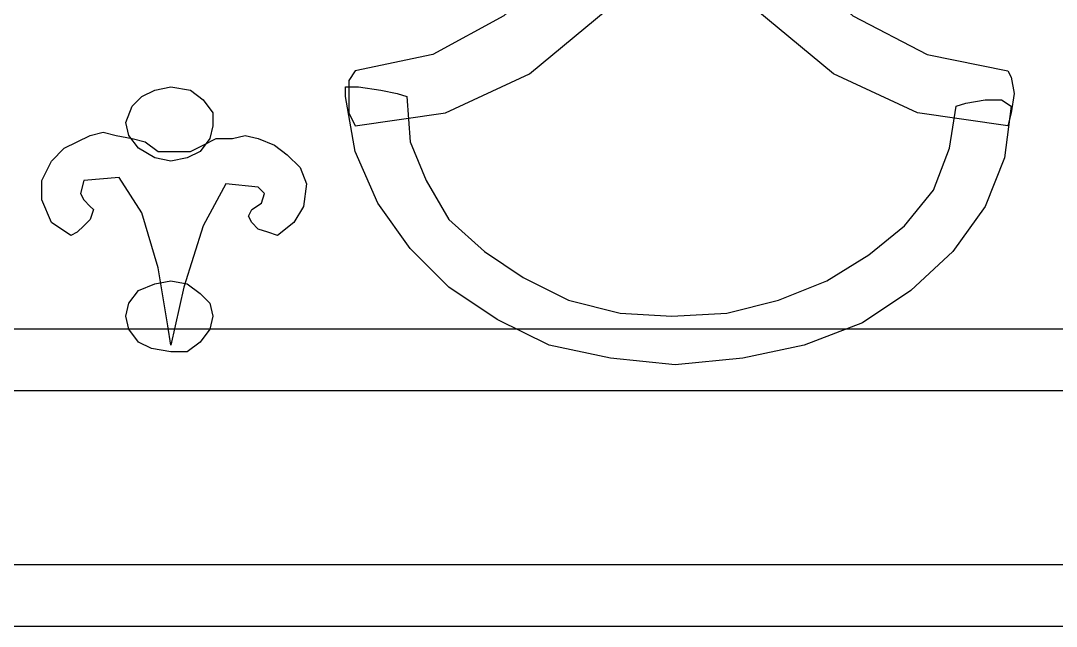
# Model space of a CAD drawing. Header units: centimetres. Extents: x -67 to 70, y -37 to 40.
# Drawn here: x 11.35 to 38.42, y -32.12 to -16.28 of the extents above; entities that cross this region are included whole.
import ezdxf

# ---------------------------------------------------------------- set-up
doc = ezdxf.new("R2010")
doc.units = ezdxf.units.CM
doc.header["$MEASUREMENT"] = 0
doc.layers.add('layer 1', color=7, linetype='Continuous')

msp = doc.modelspace()

# ---------------------------------------------------------------- linework, layer by layer
at = {"layer": 'layer 1', "color": 108}
for points, knots in [([(31.82909, -0.69415), (31.82909, -0.69415), (31.57569, -4.41068), (31.57569, -4.41068), (31.57569, -4.41068), (31.57569, -4.41068), (30.89996, -7.8738), (30.89996, -7.8738), (30.89996, -7.8738), (30.89996, -7.8738), (29.8019, -10.99906), (29.8019, -10.99906), (29.8019, -10.99906), (29.8019, -10.99906), (28.36597, -13.70198), (28.36597, -13.70198), (28.36597, -13.70198), (28.36597, -13.70198), (26.67664, -15.98257), (26.67664, -15.98257), (26.67664, -15.98257), (26.67664, -15.98257), (24.64945, -17.6719), (24.64945, -17.6719), (24.64945, -17.6719), (24.64945, -17.6719), (22.45332, -18.6855), (22.45332, -18.6855), (22.45332, -18.6855), (22.45332, -18.6855), (20.08826, -19.02336), (20.08826, -19.02336), (20.08826, -19.02336), (20.08826, -19.02336), (19.91933, -18.6855), (19.91933, -18.6855), (19.91933, -18.6855), (19.91933, -18.6855), (19.91933, -18.26317), (19.91933, -18.26317), (19.91933, -18.26317), (19.91933, -18.26317), (19.91933, -17.84083), (19.91933, -17.84083), (19.91933, -17.84083), (19.91933, -17.84083), (20.08826, -17.58744), (20.08826, -17.58744), (20.08826, -17.58744), (20.08826, -17.58744), (22.11545, -17.1651), (22.11545, -17.1651), (22.11545, -17.1651), (22.11545, -17.1651), (23.97372, -16.15151), (23.97372, -16.15151), (23.97372, -16.15151), (23.97372, -16.15151), (25.74751, -14.54664), (25.74751, -14.54664), (25.74751, -14.54664), (25.74751, -14.54664), (27.35237, -12.43498), (27.35237, -12.43498), (27.35237, -12.43498), (27.35237, -12.43498), (28.61937, -9.90099), (28.61937, -9.90099), (28.61937, -9.90099), (28.61937, -9.90099), (29.63296, -7.02913), (29.63296, -7.02913), (29.63296, -7.02913), (29.63296, -7.02913), (30.22423, -3.81941), (30.22423, -3.81941), (30.22423, -3.81941), (30.22423, -3.81941), (30.3087, -0.52522), (30.3087, -0.52522), (30.3087, -0.52522), (30.3087, -0.52522), (30.13976, 2.60004), (30.13976, 2.60004), (30.13976, 2.60004), (30.13976, 2.60004), (29.46403, 5.64083), (29.46403, 5.64083), (29.46403, 5.64083), (29.46403, 5.64083), (28.45044, 8.51268), (28.45044, 8.51268), (28.45044, 8.51268), (28.45044, 8.51268), (27.18344, 11.04668), (27.18344, 11.04668), (27.18344, 11.04668), (27.18344, 11.04668), (25.57858, 13.32727), (25.57858, 13.32727), (25.57858, 13.32727), (25.57858, 13.32727), (23.80478, 15.0166), (23.80478, 15.0166), (23.80478, 15.0166), (23.80478, 15.0166), (21.94652, 16.28359), (21.94652, 16.28359), (21.94652, 16.28359), (21.94652, 16.28359), (20.00379, 16.79039), (20.00379, 16.79039), (20.00379, 16.79039), (20.00379, 16.79039), (19.83486, 16.95932), (19.83486, 16.95932), (19.83486, 16.95932), (19.83486, 16.95932), (19.83486, 17.29719), (19.83486, 17.29719), (19.83486, 17.29719), (19.83486, 17.29719), (19.91933, 17.71952), (19.91933, 17.71952), (19.91933, 17.71952), (19.91933, 17.71952), (20.00379, 17.97292), (20.00379, 17.97292), (20.00379, 17.97292), (20.00379, 17.97292), (22.53779, 17.46612), (22.53779, 17.46612), (22.53779, 17.46612), (22.53779, 17.46612), (24.81838, 16.11466), (24.81838, 16.11466), (24.81838, 16.11466), (24.81838, 16.11466), (26.84557, 14.08747), (26.84557, 14.08747), (26.84557, 14.08747), (26.84557, 14.08747), (28.45044, 11.55347), (28.45044, 11.55347), (28.45044, 11.55347), (28.45044, 11.55347), (29.8019, 8.68162), (29.8019, 8.68162), (29.8019, 8.68162), (29.8019, 8.68162), (30.81549, 5.64083), (30.81549, 5.64083), (30.81549, 5.64083), (30.81549, 5.64083), (31.49123, 2.4311), (31.49123, 2.4311), (31.49123, 2.4311), (31.49123, 2.4311), (31.82909, -0.69415), (31.82909, -0.69415)], [0, 0, 0, 0, 0.025, 0.025, 0.025, 0.025, 0.05, 0.05, 0.05, 0.05, 0.075, 0.075, 0.075, 0.075, 0.1, 0.1, 0.1, 0.1, 0.125, 0.125, 0.125, 0.125, 0.15, 0.15, 0.15, 0.15, 0.175, 0.175, 0.175, 0.175, 0.2, 0.2, 0.2, 0.2, 0.225, 0.225, 0.225, 0.225, 0.25, 0.25, 0.25, 0.25, 0.275, 0.275, 0.275, 0.275, 0.3, 0.3, 0.3, 0.3, 0.325, 0.325, 0.325, 0.325, 0.35, 0.35, 0.35, 0.35, 0.375, 0.375, 0.375, 0.375, 0.4, 0.4, 0.4, 0.4, 0.425, 0.425, 0.425, 0.425, 0.45, 0.45, 0.45, 0.45, 0.475, 0.475, 0.475, 0.475, 0.5, 0.5, 0.5, 0.5, 0.525, 0.525, 0.525, 0.525, 0.55, 0.55, 0.55, 0.55, 0.575, 0.575, 0.575, 0.575, 0.6, 0.6, 0.6, 0.6, 0.625, 0.625, 0.625, 0.625, 0.65, 0.65, 0.65, 0.65, 0.675, 0.675, 0.675, 0.675, 0.7, 0.7, 0.7, 0.7, 0.725, 0.725, 0.725, 0.725, 0.75, 0.75, 0.75, 0.75, 0.775, 0.775, 0.775, 0.775, 0.8, 0.8, 0.8, 0.8, 0.825, 0.825, 0.825, 0.825, 0.85, 0.85, 0.85, 0.85, 0.875, 0.875, 0.875, 0.875, 0.9, 0.9, 0.9, 0.9, 0.925, 0.925, 0.925, 0.925, 0.95, 0.95, 0.95, 0.95, 0.975, 0.975, 0.975, 0.975, 1, 1, 1, 1]), ([(25.32518, -0.69415), (25.32518, -0.69415), (25.57858, -4.41068), (25.57858, -4.41068), (25.57858, -4.41068), (25.57858, -4.41068), (26.33878, -7.8738), (26.33878, -7.8738), (26.33878, -7.8738), (26.33878, -7.8738), (27.43684, -10.99906), (27.43684, -10.99906), (27.43684, -10.99906), (27.43684, -10.99906), (28.87277, -13.70198), (28.87277, -13.70198), (28.87277, -13.70198), (28.87277, -13.70198), (30.5621, -15.98257), (30.5621, -15.98257), (30.5621, -15.98257), (30.5621, -15.98257), (32.58929, -17.6719), (32.58929, -17.6719), (32.58929, -17.6719), (32.58929, -17.6719), (34.78542, -18.6855), (34.78542, -18.6855), (34.78542, -18.6855), (34.78542, -18.6855), (37.15048, -19.02336), (37.15048, -19.02336), (37.15048, -19.02336), (37.15048, -19.02336), (37.23494, -18.6855), (37.23494, -18.6855), (37.23494, -18.6855), (37.23494, -18.6855), (37.31941, -18.1787), (37.31941, -18.1787), (37.31941, -18.1787), (37.31941, -18.1787), (37.23494, -17.75637), (37.23494, -17.75637), (37.23494, -17.75637), (37.23494, -17.75637), (37.15048, -17.58744), (37.15048, -17.58744), (37.15048, -17.58744), (37.15048, -17.58744), (35.03881, -17.1651), (35.03881, -17.1651), (35.03881, -17.1651), (35.03881, -17.1651), (33.09609, -16.15151), (33.09609, -16.15151), (33.09609, -16.15151), (33.09609, -16.15151), (31.32229, -14.54664), (31.32229, -14.54664), (31.32229, -14.54664), (31.32229, -14.54664), (29.71743, -12.43498), (29.71743, -12.43498), (29.71743, -12.43498), (29.71743, -12.43498), (28.45044, -9.90099), (28.45044, -9.90099), (28.45044, -9.90099), (28.45044, -9.90099), (27.5213, -7.02913), (27.5213, -7.02913), (27.5213, -7.02913), (27.5213, -7.02913), (26.93004, -3.81941), (26.93004, -3.81941), (26.93004, -3.81941), (26.93004, -3.81941), (26.84557, -0.52522), (26.84557, -0.52522), (26.84557, -0.52522), (26.84557, -0.52522), (27.09897, 2.60004), (27.09897, 2.60004), (27.09897, 2.60004), (27.09897, 2.60004), (27.69024, 5.64083), (27.69024, 5.64083), (27.69024, 5.64083), (27.69024, 5.64083), (28.70383, 8.51268), (28.70383, 8.51268), (28.70383, 8.51268), (28.70383, 8.51268), (29.97083, 11.04668), (29.97083, 11.04668), (29.97083, 11.04668), (29.97083, 11.04668), (31.57569, 13.32727), (31.57569, 13.32727), (31.57569, 13.32727), (31.57569, 13.32727), (33.26502, 15.0166), (33.26502, 15.0166), (33.26502, 15.0166), (33.26502, 15.0166), (35.20775, 16.28359), (35.20775, 16.28359), (35.20775, 16.28359), (35.20775, 16.28359), (37.15048, 16.79039), (37.15048, 16.79039), (37.15048, 16.79039), (37.15048, 16.79039), (37.31941, 16.95932), (37.31941, 16.95932), (37.31941, 16.95932), (37.31941, 16.95932), (37.31941, 17.29719), (37.31941, 17.29719), (37.31941, 17.29719), (37.31941, 17.29719), (37.23494, 17.71952), (37.23494, 17.71952), (37.23494, 17.71952), (37.23494, 17.71952), (37.23494, 17.97292), (37.23494, 17.97292), (37.23494, 17.97292), (37.23494, 17.97292), (34.61648, 17.46612), (34.61648, 17.46612), (34.61648, 17.46612), (34.61648, 17.46612), (32.33589, 16.11466), (32.33589, 16.11466), (32.33589, 16.11466), (32.33589, 16.11466), (30.3087, 14.08747), (30.3087, 14.08747), (30.3087, 14.08747), (30.3087, 14.08747), (28.61937, 11.55347), (28.61937, 11.55347), (28.61937, 11.55347), (28.61937, 11.55347), (27.26791, 8.68162), (27.26791, 8.68162), (27.26791, 8.68162), (27.26791, 8.68162), (26.25431, 5.64083), (26.25431, 5.64083), (26.25431, 5.64083), (26.25431, 5.64083), (25.57858, 2.4311), (25.57858, 2.4311), (25.57858, 2.4311), (25.57858, 2.4311), (25.32518, -0.69415), (25.32518, -0.69415)], [0, 0, 0, 0, 0.025, 0.025, 0.025, 0.025, 0.05, 0.05, 0.05, 0.05, 0.075, 0.075, 0.075, 0.075, 0.1, 0.1, 0.1, 0.1, 0.125, 0.125, 0.125, 0.125, 0.15, 0.15, 0.15, 0.15, 0.175, 0.175, 0.175, 0.175, 0.2, 0.2, 0.2, 0.2, 0.225, 0.225, 0.225, 0.225, 0.25, 0.25, 0.25, 0.25, 0.275, 0.275, 0.275, 0.275, 0.3, 0.3, 0.3, 0.3, 0.325, 0.325, 0.325, 0.325, 0.35, 0.35, 0.35, 0.35, 0.375, 0.375, 0.375, 0.375, 0.4, 0.4, 0.4, 0.4, 0.425, 0.425, 0.425, 0.425, 0.45, 0.45, 0.45, 0.45, 0.475, 0.475, 0.475, 0.475, 0.5, 0.5, 0.5, 0.5, 0.525, 0.525, 0.525, 0.525, 0.55, 0.55, 0.55, 0.55, 0.575, 0.575, 0.575, 0.575, 0.6, 0.6, 0.6, 0.6, 0.625, 0.625, 0.625, 0.625, 0.65, 0.65, 0.65, 0.65, 0.675, 0.675, 0.675, 0.675, 0.7, 0.7, 0.7, 0.7, 0.725, 0.725, 0.725, 0.725, 0.75, 0.75, 0.75, 0.75, 0.775, 0.775, 0.775, 0.775, 0.8, 0.8, 0.8, 0.8, 0.825, 0.825, 0.825, 0.825, 0.85, 0.85, 0.85, 0.85, 0.875, 0.875, 0.875, 0.875, 0.9, 0.9, 0.9, 0.9, 0.925, 0.925, 0.925, 0.925, 0.95, 0.95, 0.95, 0.95, 0.975, 0.975, 0.975, 0.975, 1, 1, 1, 1]), ([(16.37174, -19.02336), (16.37174, -19.02336), (16.37174, -18.6855), (16.37174, -18.6855), (16.37174, -18.6855), (16.37174, -18.6855), (16.11834, -18.34763), (16.11834, -18.34763), (16.11834, -18.34763), (16.11834, -18.34763), (15.78047, -18.09423), (15.78047, -18.09423), (15.78047, -18.09423), (15.78047, -18.09423), (15.27368, -18.00977), (15.27368, -18.00977), (15.27368, -18.00977), (15.27368, -18.00977), (14.85134, -18.09423), (14.85134, -18.09423), (14.85134, -18.09423), (14.85134, -18.09423), (14.51348, -18.26317), (14.51348, -18.26317), (14.51348, -18.26317), (14.51348, -18.26317), (14.26008, -18.51657), (14.26008, -18.51657), (14.26008, -18.51657), (14.26008, -18.51657), (14.09115, -18.9389), (14.09115, -18.9389), (14.09115, -18.9389), (14.09115, -18.9389), (14.17561, -19.27676), (14.17561, -19.27676), (14.17561, -19.27676), (14.17561, -19.27676), (14.42901, -19.61463), (14.42901, -19.61463), (14.42901, -19.61463), (14.42901, -19.61463), (14.85134, -19.86803), (14.85134, -19.86803), (14.85134, -19.86803), (14.85134, -19.86803), (15.27368, -19.95249), (15.27368, -19.95249), (15.27368, -19.95249), (15.27368, -19.95249), (15.69601, -19.86803), (15.69601, -19.86803), (15.69601, -19.86803), (15.69601, -19.86803), (16.03387, -19.6991), (16.03387, -19.6991), (16.03387, -19.6991), (16.03387, -19.6991), (16.28727, -19.36123), (16.28727, -19.36123), (16.28727, -19.36123), (16.28727, -19.36123), (16.37174, -19.02336), (16.37174, -19.02336)], [0, 0, 0, 0, 0.0625, 0.0625, 0.0625, 0.0625, 0.125, 0.125, 0.125, 0.125, 0.1875, 0.1875, 0.1875, 0.1875, 0.25, 0.25, 0.25, 0.25, 0.3125, 0.3125, 0.3125, 0.3125, 0.375, 0.375, 0.375, 0.375, 0.4375, 0.4375, 0.4375, 0.4375, 0.5, 0.5, 0.5, 0.5, 0.5625, 0.5625, 0.5625, 0.5625, 0.625, 0.625, 0.625, 0.625, 0.6875, 0.6875, 0.6875, 0.6875, 0.75, 0.75, 0.75, 0.75, 0.8125, 0.8125, 0.8125, 0.8125, 0.875, 0.875, 0.875, 0.875, 0.9375, 0.9375, 0.9375, 0.9375, 1, 1, 1, 1]), ([(28.45044, -25.27388), (28.45044, -25.27388), (30.22423, -25.10495), (30.22423, -25.10495), (30.22423, -25.10495), (30.22423, -25.10495), (31.82909, -24.76708), (31.82909, -24.76708), (31.82909, -24.76708), (31.82909, -24.76708), (33.34949, -24.17581), (33.34949, -24.17581), (33.34949, -24.17581), (33.34949, -24.17581), (34.61648, -23.33115), (34.61648, -23.33115), (34.61648, -23.33115), (34.61648, -23.33115), (35.71455, -22.31755), (35.71455, -22.31755), (35.71455, -22.31755), (35.71455, -22.31755), (36.55921, -21.13502), (36.55921, -21.13502), (36.55921, -21.13502), (36.55921, -21.13502), (37.06601, -19.86803), (37.06601, -19.86803), (37.06601, -19.86803), (37.06601, -19.86803), (37.23494, -18.51657), (37.23494, -18.51657), (37.23494, -18.51657), (37.23494, -18.51657), (36.98154, -18.34763), (36.98154, -18.34763), (36.98154, -18.34763), (36.98154, -18.34763), (36.55921, -18.34763), (36.55921, -18.34763), (36.55921, -18.34763), (36.55921, -18.34763), (36.05241, -18.4321), (36.05241, -18.4321), (36.05241, -18.4321), (36.05241, -18.4321), (35.79901, -18.51657), (35.79901, -18.51657), (35.79901, -18.51657), (35.79901, -18.51657), (35.63008, -19.61463), (35.63008, -19.61463), (35.63008, -19.61463), (35.63008, -19.61463), (35.20775, -20.71269), (35.20775, -20.71269), (35.20775, -20.71269), (35.20775, -20.71269), (34.44755, -21.64182), (34.44755, -21.64182), (34.44755, -21.64182), (34.44755, -21.64182), (33.51842, -22.40202), (33.51842, -22.40202), (33.51842, -22.40202), (33.51842, -22.40202), (32.42036, -23.07775), (32.42036, -23.07775), (32.42036, -23.07775), (32.42036, -23.07775), (31.15336, -23.58455), (31.15336, -23.58455), (31.15336, -23.58455), (31.15336, -23.58455), (29.8019, -23.92242), (29.8019, -23.92242), (29.8019, -23.92242), (29.8019, -23.92242), (28.36597, -24.00688), (28.36597, -24.00688), (28.36597, -24.00688), (28.36597, -24.00688), (27.01451, -23.92242), (27.01451, -23.92242), (27.01451, -23.92242), (27.01451, -23.92242), (25.66304, -23.58455), (25.66304, -23.58455), (25.66304, -23.58455), (25.66304, -23.58455), (24.48051, -22.99329), (24.48051, -22.99329), (24.48051, -22.99329), (24.48051, -22.99329), (23.46692, -22.31755), (23.46692, -22.31755), (23.46692, -22.31755), (23.46692, -22.31755), (22.53779, -21.47289), (22.53779, -21.47289), (22.53779, -21.47289), (22.53779, -21.47289), (21.94652, -20.45929), (21.94652, -20.45929), (21.94652, -20.45929), (21.94652, -20.45929), (21.52419, -19.4457), (21.52419, -19.4457), (21.52419, -19.4457), (21.52419, -19.4457), (21.43972, -18.26317), (21.43972, -18.26317), (21.43972, -18.26317), (21.43972, -18.26317), (21.18632, -18.1787), (21.18632, -18.1787), (21.18632, -18.1787), (21.18632, -18.1787), (20.76399, -18.09423), (20.76399, -18.09423), (20.76399, -18.09423), (20.76399, -18.09423), (20.17273, -18.00977), (20.17273, -18.00977), (20.17273, -18.00977), (20.17273, -18.00977), (19.83486, -18.00977), (19.83486, -18.00977), (19.83486, -18.00977), (19.83486, -18.00977), (19.83486, -18.09423), (19.83486, -18.09423), (19.83486, -18.09423), (19.83486, -18.09423), (19.83486, -18.1787), (19.83486, -18.1787), (19.83486, -18.1787), (19.83486, -18.1787), (19.83486, -18.26317), (19.83486, -18.26317), (19.83486, -18.26317), (19.83486, -18.26317), (19.83486, -18.26317), (19.83486, -18.26317), (19.83486, -18.26317), (19.83486, -18.26317), (20.08826, -19.6991), (20.08826, -19.6991), (20.08826, -19.6991), (20.08826, -19.6991), (20.67953, -21.05056), (20.67953, -21.05056), (20.67953, -21.05056), (20.67953, -21.05056), (21.52419, -22.23309), (21.52419, -22.23309), (21.52419, -22.23309), (21.52419, -22.23309), (22.53779, -23.24668), (22.53779, -23.24668), (22.53779, -23.24668), (22.53779, -23.24668), (23.80478, -24.09135), (23.80478, -24.09135), (23.80478, -24.09135), (23.80478, -24.09135), (25.15625, -24.76708), (25.15625, -24.76708), (25.15625, -24.76708), (25.15625, -24.76708), (26.76111, -25.10495), (26.76111, -25.10495), (26.76111, -25.10495), (26.76111, -25.10495), (28.45044, -25.27388), (28.45044, -25.27388)], [0, 0, 0, 0, 0.02272727, 0.02272727, 0.02272727, 0.02272727, 0.04545455, 0.04545455, 0.04545455, 0.04545455, 0.06818182, 0.06818182, 0.06818182, 0.06818182, 0.09090909, 0.09090909, 0.09090909, 0.09090909, 0.11363636, 0.11363636, 0.11363636, 0.11363636, 0.13636364, 0.13636364, 0.13636364, 0.13636364, 0.15909091, 0.15909091, 0.15909091, 0.15909091, 0.18181818, 0.18181818, 0.18181818, 0.18181818, 0.20454545, 0.20454545, 0.20454545, 0.20454545, 0.22727273, 0.22727273, 0.22727273, 0.22727273, 0.25, 0.25, 0.25, 0.25, 0.27272727, 0.27272727, 0.27272727, 0.27272727, 0.29545455, 0.29545455, 0.29545455, 0.29545455, 0.31818182, 0.31818182, 0.31818182, 0.31818182, 0.34090909, 0.34090909, 0.34090909, 0.34090909, 0.36363636, 0.36363636, 0.36363636, 0.36363636, 0.38636364, 0.38636364, 0.38636364, 0.38636364, 0.40909091, 0.40909091, 0.40909091, 0.40909091, 0.43181818, 0.43181818, 0.43181818, 0.43181818, 0.45454545, 0.45454545, 0.45454545, 0.45454545, 0.47727273, 0.47727273, 0.47727273, 0.47727273, 0.5, 0.5, 0.5, 0.5, 0.52272727, 0.52272727, 0.52272727, 0.52272727, 0.54545455, 0.54545455, 0.54545455, 0.54545455, 0.56818182, 0.56818182, 0.56818182, 0.56818182, 0.59090909, 0.59090909, 0.59090909, 0.59090909, 0.61363636, 0.61363636, 0.61363636, 0.61363636, 0.63636364, 0.63636364, 0.63636364, 0.63636364, 0.65909091, 0.65909091, 0.65909091, 0.65909091, 0.68181818, 0.68181818, 0.68181818, 0.68181818, 0.70454545, 0.70454545, 0.70454545, 0.70454545, 0.72727273, 0.72727273, 0.72727273, 0.72727273, 0.75, 0.75, 0.75, 0.75, 0.77272727, 0.77272727, 0.77272727, 0.77272727, 0.79545455, 0.79545455, 0.79545455, 0.79545455, 0.81818182, 0.81818182, 0.81818182, 0.81818182, 0.84090909, 0.84090909, 0.84090909, 0.84090909, 0.86363636, 0.86363636, 0.86363636, 0.86363636, 0.88636364, 0.88636364, 0.88636364, 0.88636364, 0.90909091, 0.90909091, 0.90909091, 0.90909091, 0.93181818, 0.93181818, 0.93181818, 0.93181818, 0.95454545, 0.95454545, 0.95454545, 0.95454545, 0.97727273, 0.97727273, 0.97727273, 0.97727273, 1, 1, 1, 1]), ([(15.78047, -19.6991), (15.78047, -19.6991), (14.93581, -19.6991), (14.93581, -19.6991), (14.93581, -19.6991), (14.93581, -19.6991), (14.93581, -19.6991), (14.93581, -19.6991), (14.93581, -19.6991), (14.93581, -19.6991), (14.59794, -19.4457), (14.59794, -19.4457), (14.59794, -19.4457), (14.59794, -19.4457), (14.26008, -19.36123), (14.26008, -19.36123), (14.26008, -19.36123), (14.26008, -19.36123), (13.83775, -19.27676), (13.83775, -19.27676), (13.83775, -19.27676), (13.83775, -19.27676), (13.49988, -19.1923), (13.49988, -19.1923), (13.49988, -19.1923), (13.49988, -19.1923), (13.16202, -19.27676), (13.16202, -19.27676), (13.16202, -19.27676), (13.16202, -19.27676), (12.82415, -19.4457), (12.82415, -19.4457), (12.82415, -19.4457), (12.82415, -19.4457), (12.48628, -19.61463), (12.48628, -19.61463), (12.48628, -19.61463), (12.48628, -19.61463), (12.14842, -19.95249), (12.14842, -19.95249), (12.14842, -19.95249), (12.14842, -19.95249), (11.89502, -20.45929), (11.89502, -20.45929), (11.89502, -20.45929), (11.89502, -20.45929), (11.89502, -20.96609), (11.89502, -20.96609), (11.89502, -20.96609), (11.89502, -20.96609), (12.14842, -21.55736), (12.14842, -21.55736), (12.14842, -21.55736), (12.14842, -21.55736), (12.65522, -21.89522), (12.65522, -21.89522), (12.65522, -21.89522), (12.65522, -21.89522), (12.82415, -21.81076), (12.82415, -21.81076), (12.82415, -21.81076), (12.82415, -21.81076), (12.99308, -21.64182), (12.99308, -21.64182), (12.99308, -21.64182), (12.99308, -21.64182), (13.16202, -21.47289), (13.16202, -21.47289), (13.16202, -21.47289), (13.16202, -21.47289), (13.24648, -21.21949), (13.24648, -21.21949), (13.24648, -21.21949), (13.24648, -21.21949), (13.16202, -21.13502), (13.16202, -21.13502), (13.16202, -21.13502), (13.16202, -21.13502), (12.99308, -20.96609), (12.99308, -20.96609), (12.99308, -20.96609), (12.99308, -20.96609), (12.90862, -20.79716), (12.90862, -20.79716), (12.90862, -20.79716), (12.90862, -20.79716), (12.99308, -20.45929), (12.99308, -20.45929), (12.99308, -20.45929), (12.99308, -20.45929), (13.92221, -20.37483), (13.92221, -20.37483), (13.92221, -20.37483), (13.92221, -20.37483), (14.51348, -21.30396), (14.51348, -21.30396), (14.51348, -21.30396), (14.51348, -21.30396), (14.93581, -22.73989), (14.93581, -22.73989), (14.93581, -22.73989), (14.93581, -22.73989), (15.18921, -24.26028), (15.18921, -24.26028), (15.18921, -24.26028), (15.18921, -24.26028), (15.27368, -24.76708), (15.27368, -24.76708), (15.27368, -24.76708), (15.27368, -24.76708), (15.61154, -23.24668), (15.61154, -23.24668), (15.61154, -23.24668), (15.61154, -23.24668), (16.11834, -21.64182), (16.11834, -21.64182), (16.11834, -21.64182), (16.11834, -21.64182), (16.7096, -20.54376), (16.7096, -20.54376), (16.7096, -20.54376), (16.7096, -20.54376), (17.55427, -20.62823), (17.55427, -20.62823), (17.55427, -20.62823), (17.55427, -20.62823), (17.7232, -20.79716), (17.7232, -20.79716), (17.7232, -20.79716), (17.7232, -20.79716), (17.63874, -21.05056), (17.63874, -21.05056), (17.63874, -21.05056), (17.63874, -21.05056), (17.38534, -21.21949), (17.38534, -21.21949), (17.38534, -21.21949), (17.38534, -21.21949), (17.30087, -21.38842), (17.30087, -21.38842), (17.30087, -21.38842), (17.30087, -21.38842), (17.38534, -21.55736), (17.38534, -21.55736), (17.38534, -21.55736), (17.38534, -21.55736), (17.55427, -21.72629), (17.55427, -21.72629), (17.55427, -21.72629), (17.55427, -21.72629), (17.80767, -21.81076), (17.80767, -21.81076), (17.80767, -21.81076), (17.80767, -21.81076), (18.06107, -21.89522), (18.06107, -21.89522), (18.06107, -21.89522), (18.06107, -21.89522), (18.4834, -21.55736), (18.4834, -21.55736), (18.4834, -21.55736), (18.4834, -21.55736), (18.7368, -21.13502), (18.7368, -21.13502), (18.7368, -21.13502), (18.7368, -21.13502), (18.82126, -20.54376), (18.82126, -20.54376), (18.82126, -20.54376), (18.82126, -20.54376), (18.65233, -20.12143), (18.65233, -20.12143), (18.65233, -20.12143), (18.65233, -20.12143), (18.31447, -19.78356), (18.31447, -19.78356), (18.31447, -19.78356), (18.31447, -19.78356), (17.9766, -19.53016), (17.9766, -19.53016), (17.9766, -19.53016), (17.9766, -19.53016), (17.55427, -19.36123), (17.55427, -19.36123), (17.55427, -19.36123), (17.55427, -19.36123), (17.2164, -19.27676), (17.2164, -19.27676), (17.2164, -19.27676), (17.2164, -19.27676), (16.87854, -19.36123), (16.87854, -19.36123), (16.87854, -19.36123), (16.87854, -19.36123), (16.45621, -19.36123), (16.45621, -19.36123), (16.45621, -19.36123), (16.45621, -19.36123), (16.11834, -19.53016), (16.11834, -19.53016), (16.11834, -19.53016), (16.11834, -19.53016), (15.78047, -19.6991), (15.78047, -19.6991), (15.78047, -19.6991), (15.78047, -19.6991), (15.78047, -19.6991), (15.78047, -19.6991)], [0, 0, 0, 0, 0.01923077, 0.01923077, 0.01923077, 0.01923077, 0.03846154, 0.03846154, 0.03846154, 0.03846154, 0.05769231, 0.05769231, 0.05769231, 0.05769231, 0.07692308, 0.07692308, 0.07692308, 0.07692308, 0.09615385, 0.09615385, 0.09615385, 0.09615385, 0.11538462, 0.11538462, 0.11538462, 0.11538462, 0.13461538, 0.13461538, 0.13461538, 0.13461538, 0.15384615, 0.15384615, 0.15384615, 0.15384615, 0.17307692, 0.17307692, 0.17307692, 0.17307692, 0.19230769, 0.19230769, 0.19230769, 0.19230769, 0.21153846, 0.21153846, 0.21153846, 0.21153846, 0.23076923, 0.23076923, 0.23076923, 0.23076923, 0.25, 0.25, 0.25, 0.25, 0.26923077, 0.26923077, 0.26923077, 0.26923077, 0.28846154, 0.28846154, 0.28846154, 0.28846154, 0.30769231, 0.30769231, 0.30769231, 0.30769231, 0.32692308, 0.32692308, 0.32692308, 0.32692308, 0.34615385, 0.34615385, 0.34615385, 0.34615385, 0.36538462, 0.36538462, 0.36538462, 0.36538462, 0.38461538, 0.38461538, 0.38461538, 0.38461538, 0.40384615, 0.40384615, 0.40384615, 0.40384615, 0.42307692, 0.42307692, 0.42307692, 0.42307692, 0.44230769, 0.44230769, 0.44230769, 0.44230769, 0.46153846, 0.46153846, 0.46153846, 0.46153846, 0.48076923, 0.48076923, 0.48076923, 0.48076923, 0.5, 0.5, 0.5, 0.5, 0.51923077, 0.51923077, 0.51923077, 0.51923077, 0.53846154, 0.53846154, 0.53846154, 0.53846154, 0.55769231, 0.55769231, 0.55769231, 0.55769231, 0.57692308, 0.57692308, 0.57692308, 0.57692308, 0.59615385, 0.59615385, 0.59615385, 0.59615385, 0.61538462, 0.61538462, 0.61538462, 0.61538462, 0.63461538, 0.63461538, 0.63461538, 0.63461538, 0.65384615, 0.65384615, 0.65384615, 0.65384615, 0.67307692, 0.67307692, 0.67307692, 0.67307692, 0.69230769, 0.69230769, 0.69230769, 0.69230769, 0.71153846, 0.71153846, 0.71153846, 0.71153846, 0.73076923, 0.73076923, 0.73076923, 0.73076923, 0.75, 0.75, 0.75, 0.75, 0.76923077, 0.76923077, 0.76923077, 0.76923077, 0.78846154, 0.78846154, 0.78846154, 0.78846154, 0.80769231, 0.80769231, 0.80769231, 0.80769231, 0.82692308, 0.82692308, 0.82692308, 0.82692308, 0.84615385, 0.84615385, 0.84615385, 0.84615385, 0.86538462, 0.86538462, 0.86538462, 0.86538462, 0.88461538, 0.88461538, 0.88461538, 0.88461538, 0.90384615, 0.90384615, 0.90384615, 0.90384615, 0.92307692, 0.92307692, 0.92307692, 0.92307692, 0.94230769, 0.94230769, 0.94230769, 0.94230769, 0.96153846, 0.96153846, 0.96153846, 0.96153846, 0.98076923, 0.98076923, 0.98076923, 0.98076923, 1, 1, 1, 1]), ([(16.37174, -24.00688), (16.37174, -24.00688), (16.28727, -23.66902), (16.28727, -23.66902), (16.28727, -23.66902), (16.28727, -23.66902), (16.03387, -23.41562), (16.03387, -23.41562), (16.03387, -23.41562), (16.03387, -23.41562), (15.69601, -23.16222), (15.69601, -23.16222), (15.69601, -23.16222), (15.69601, -23.16222), (15.27368, -23.07775), (15.27368, -23.07775), (15.27368, -23.07775), (15.27368, -23.07775), (14.85134, -23.16222), (14.85134, -23.16222), (14.85134, -23.16222), (14.85134, -23.16222), (14.42901, -23.33115), (14.42901, -23.33115), (14.42901, -23.33115), (14.42901, -23.33115), (14.17561, -23.66902), (14.17561, -23.66902), (14.17561, -23.66902), (14.17561, -23.66902), (14.09115, -24.00688), (14.09115, -24.00688), (14.09115, -24.00688), (14.09115, -24.00688), (14.17561, -24.34475), (14.17561, -24.34475), (14.17561, -24.34475), (14.17561, -24.34475), (14.42901, -24.68261), (14.42901, -24.68261), (14.42901, -24.68261), (14.42901, -24.68261), (14.76688, -24.85155), (14.76688, -24.85155), (14.76688, -24.85155), (14.76688, -24.85155), (15.27368, -24.93601), (15.27368, -24.93601), (15.27368, -24.93601), (15.27368, -24.93601), (15.69601, -24.93601), (15.69601, -24.93601), (15.69601, -24.93601), (15.69601, -24.93601), (16.03387, -24.68261), (16.03387, -24.68261), (16.03387, -24.68261), (16.03387, -24.68261), (16.28727, -24.34475), (16.28727, -24.34475), (16.28727, -24.34475), (16.28727, -24.34475), (16.37174, -24.00688), (16.37174, -24.00688)], [0, 0, 0, 0, 0.0625, 0.0625, 0.0625, 0.0625, 0.125, 0.125, 0.125, 0.125, 0.1875, 0.1875, 0.1875, 0.1875, 0.25, 0.25, 0.25, 0.25, 0.3125, 0.3125, 0.3125, 0.3125, 0.375, 0.375, 0.375, 0.375, 0.4375, 0.4375, 0.4375, 0.4375, 0.5, 0.5, 0.5, 0.5, 0.5625, 0.5625, 0.5625, 0.5625, 0.625, 0.625, 0.625, 0.625, 0.6875, 0.6875, 0.6875, 0.6875, 0.75, 0.75, 0.75, 0.75, 0.8125, 0.8125, 0.8125, 0.8125, 0.875, 0.875, 0.875, 0.875, 0.9375, 0.9375, 0.9375, 0.9375, 1, 1, 1, 1]), ([(-63.11115, -24.34475), (-63.11115, -24.34475), (65.19332, -24.34475), (65.19332, -24.34475), (65.19332, -24.34475), (65.19332, -24.34475), (65.19332, -25.94961), (65.19332, -25.94961), (65.19332, -25.94961), (65.19332, -25.94961), (-63.11115, -25.94961), (-63.11115, -25.94961), (-63.11115, -25.94961), (-63.11115, -25.94961), (-63.11115, -24.34475), (-63.11115, -24.34475)], [0, 0, 0, 0, 0.25, 0.25, 0.25, 0.25, 0.5, 0.5, 0.5, 0.5, 0.75, 0.75, 0.75, 0.75, 1, 1, 1, 1]), ([(-63.11115, -30.5108), (-63.11115, -30.5108), (65.19332, -30.5108), (65.19332, -30.5108), (65.19332, -30.5108), (65.19332, -30.5108), (65.19332, -32.11566), (65.19332, -32.11566), (65.19332, -32.11566), (65.19332, -32.11566), (-63.11115, -32.11566), (-63.11115, -32.11566), (-63.11115, -32.11566), (-63.11115, -32.11566), (-63.11115, -30.5108), (-63.11115, -30.5108)], [0, 0, 0, 0, 0.25, 0.25, 0.25, 0.25, 0.5, 0.5, 0.5, 0.5, 0.75, 0.75, 0.75, 0.75, 1, 1, 1, 1])]:
    msp.add_open_spline(points, degree=3, knots=knots, dxfattribs=at)

doc.saveas('drawing.dxf')
